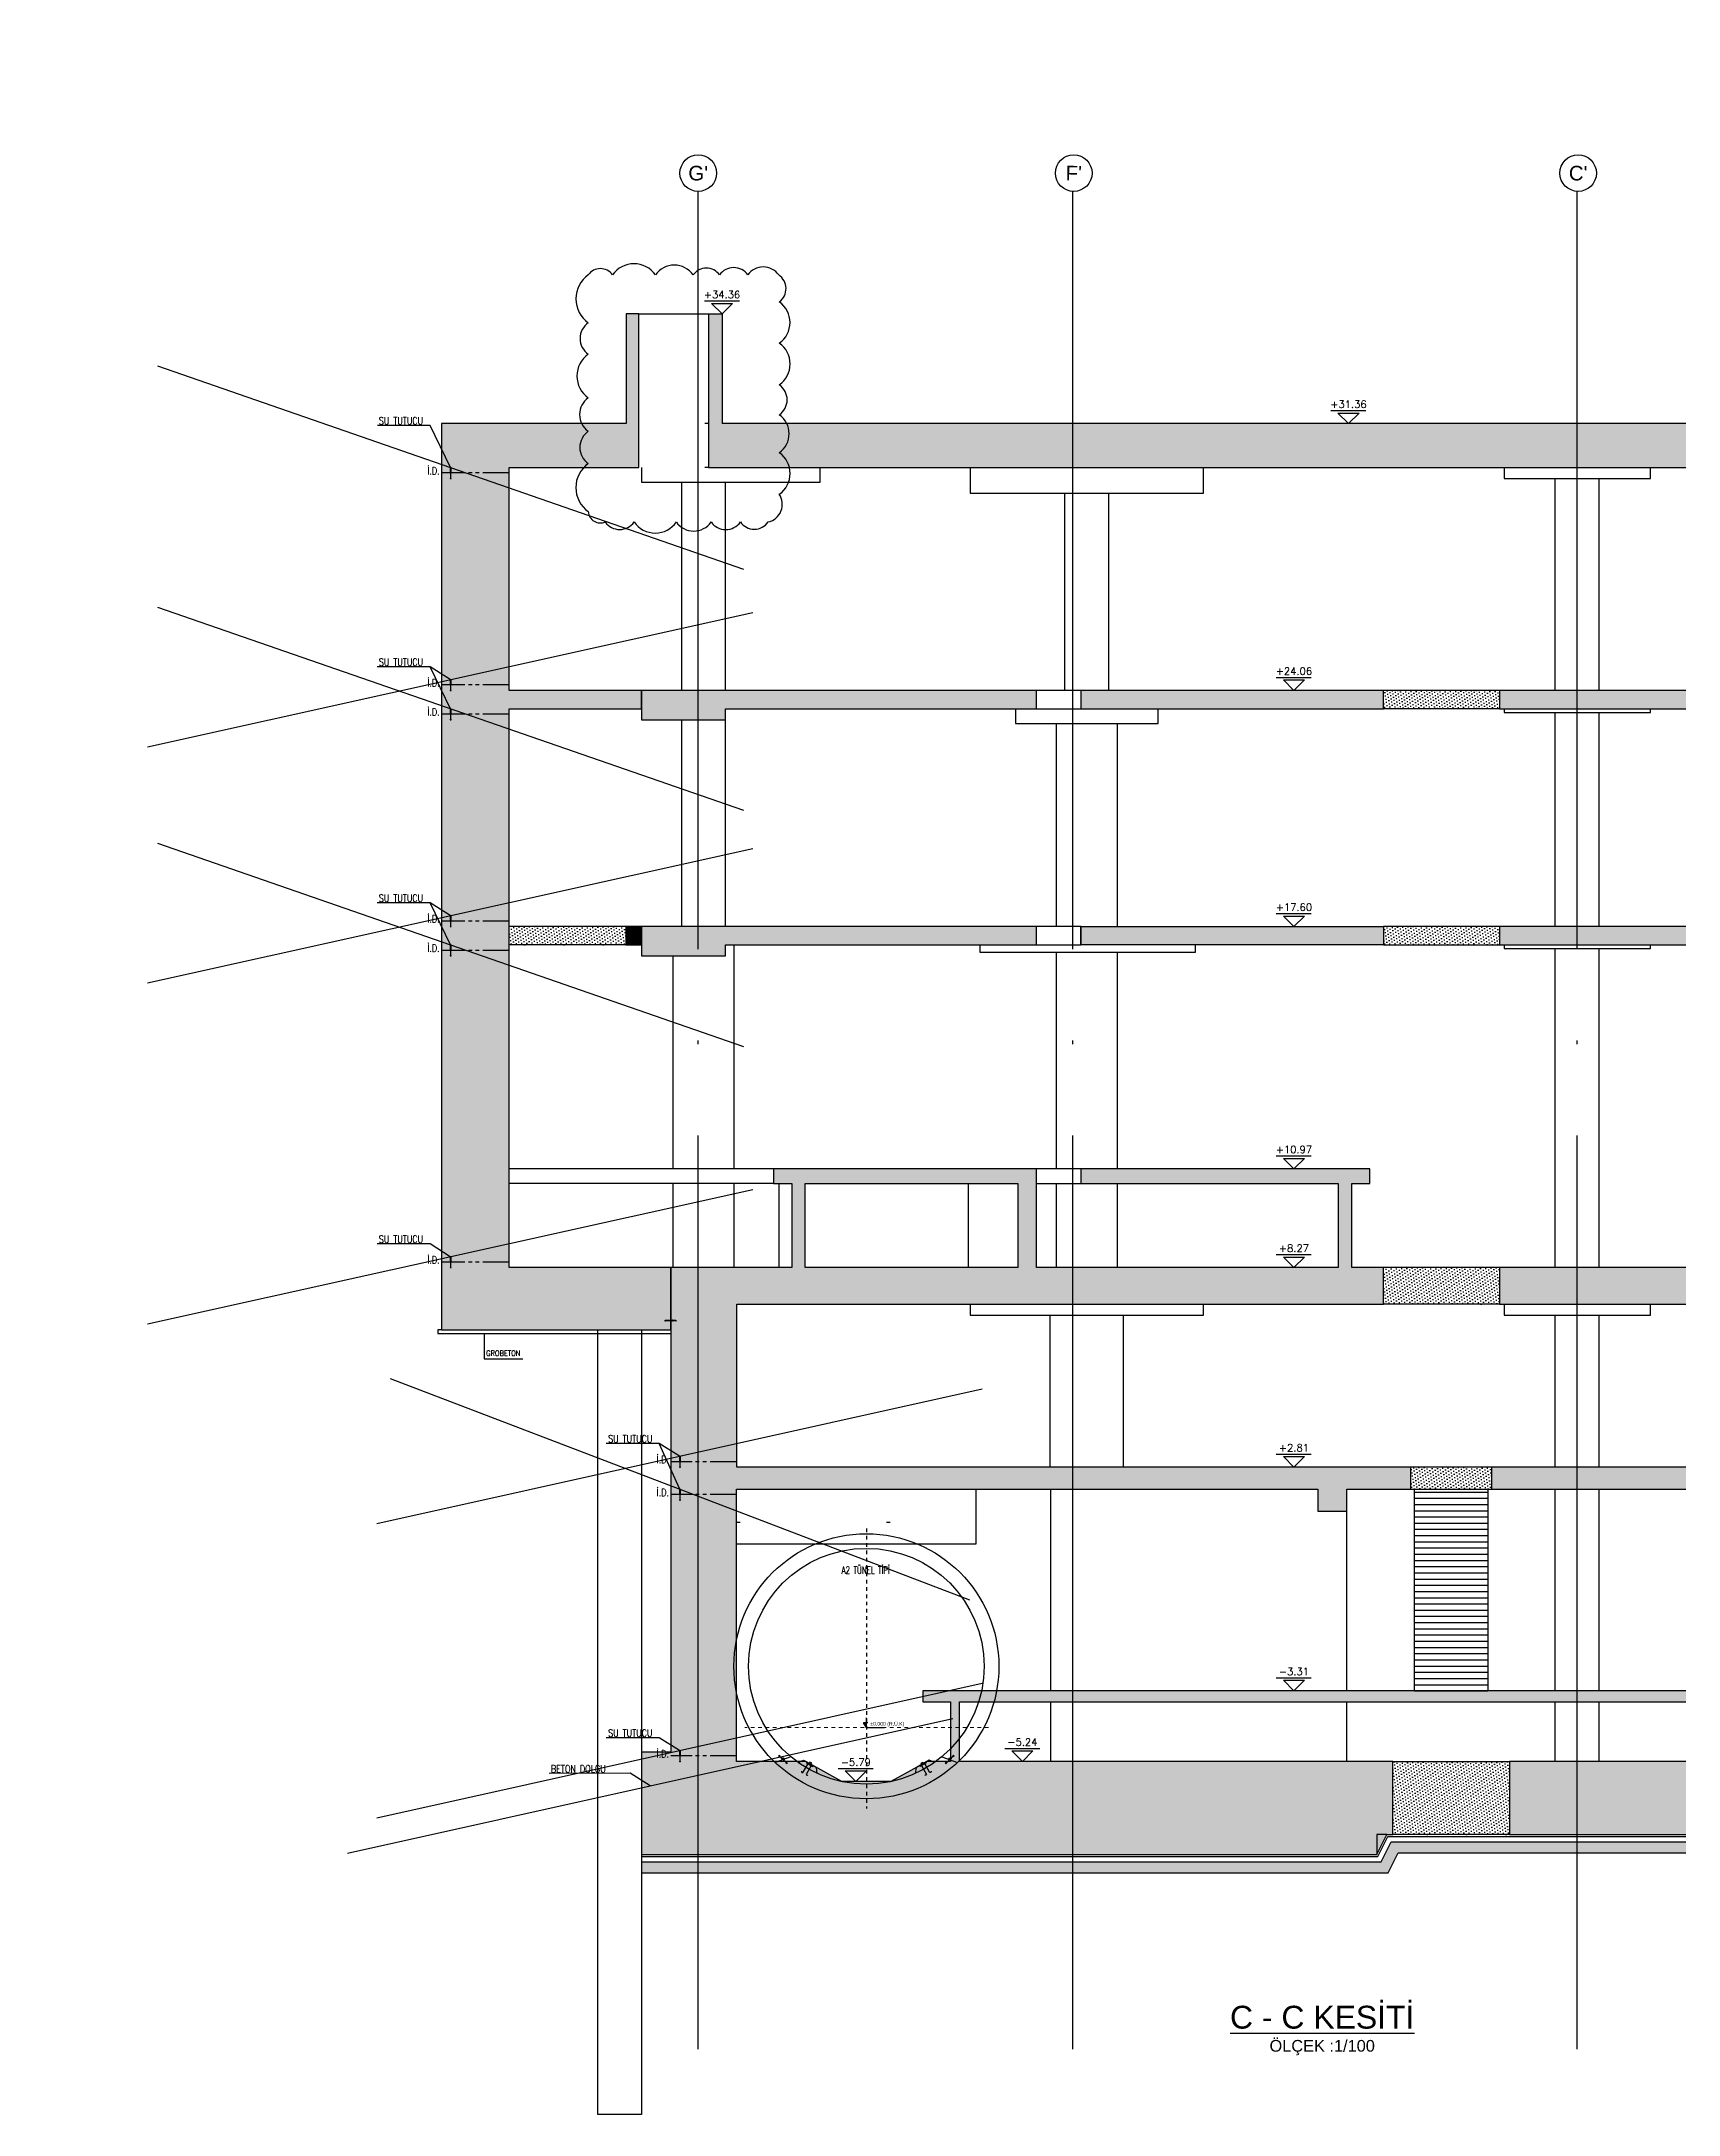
# Model space of a CAD drawing. Header units: millimetres. Extents: x 400392 to 401381, y 4543975 to 4544147.
# Drawn here: x 400981.8 to 401026.6, y 4544001.1 to 4544057.8 of the extents above; entities that cross this region are included whole.
import ezdxf
from ezdxf.enums import TextEntityAlignment as Align

# ---------------------------------------------------------------- set-up
doc = ezdxf.new("R2010")
doc.units = ezdxf.units.MM
for name, pattern in [('ACAD_ISO05W100', [33, 24, -3, 0, -3, 0, -3]), ('AKS', [3, 2.5, -0.25, 0, -0.25]), ('CIZGI', [0.4, 0.25, -0.15]), ('CONTINU', [0]), ('DASHDOT', [1, 0.5, -0.25, 0, -0.25]), ('DASHDOT2', [0.5, 0.25, -0.125, 0, -0.125]), ('Dot', [4, 0, -4])]:
    doc.linetypes.add(name, pattern=pattern)
for name, color, linetype in [('aks prota', 2, 'AKS'), ('AXIS', 8, 'DASHDOT2'), ('caks prota', 4, 'Continuous'), ('görünüş prota', 4, 'Continuous'), ('inşaat derzi prota', 11, 'Continuous'), ('KALIP', 1, 'Continuous'), ('kesik prota', 2, 'CIZGI'), ('kesit prota', 1, 'Continuous'), ('kesit tarama prota', 252, 'Continuous'), ('KOT', 7, 'Continuous'), ('kot prota', 4, 'Continuous'), ('LINE V2', 7, 'Continuous'), ('not prota', 2, 'Continuous'), ('not yazısı prota', 6, 'Continuous'), ('not çizgisi prota', 4, 'Continuous'), ('OLCU', 5, 'Continuous'), ('perde prota', 1, 'Continuous'), ('PRT-CST-rc_level', 6, 'Continuous'), ('PRT-CST-rc_levermark', 4, 'Continuous'), ('st_s_not yazısı', 6, 'Continuous'), ('st_s_not çizgisi', 4, 'CIZGI'), ('st_s_su tutucu', 2, 'Continuous'), ('st_s_ölçü', 4, 'Continuous'), ('t35 prota', 3, 'Continuous'), ('taks prota', 7, 'Continuous'), ('tplan prota', 7, 'Continuous'), ('WATER STOP_B', 5, 'Continuous')]:
    doc.layers.add(name, color=color, linetype=linetype)
doc.layers.add('PRT-Geo-Axis', color=12, linetype='DASHDOT', lineweight=18)
doc.layers.add('PRT-KD-kazik', color=172, linetype='Continuous', lineweight=25)
doc.styles.add('Arial', font='Arial.ttf')
doc.styles.add('NOT', font='romanstw.shx')
doc.styles.add('OLCU', font='romanstw.shx')
doc.styles.add('SIMPLXTW', font='simplxtw.shx', dxfattribs={"width": 0.6, "height": 125})
doc.styles.add('TAKS', font='Arial Unicode.ttf')
doc.styles.add('TEXT250', font='romanstw.shx', dxfattribs={"width": 0.8, "height": 25})
doc.styles.add('TSIMPLEX', font='romanstw.shx')
doc.styles.add('TUNNELCONSULT', font='Arial.ttf')
doc.dimstyles.new('1-50', dxfattribs={"dimtxt": 10, "dimasz": 4, "dimexe": 4, "dimexo": 8, "dimgap": 4, "dimtad": 1, "dimdec": 1, "dimrnd": 0.05, "dimzin": 9, "dimdsep": 46, "dimtxsty": 'OLCU', "dimblk1": 'OBLIQUE', "dimblk2": 'OBLIQUE', "dimsah": 1, "dimcen": 2, "dimdle": 4, "dimclrd": 4, "dimclre": 4, "dimclrt": 3, "dimadec": 1, "dimazin": 0, "dimtfac": 1, "dimtdec": 1, "dimtix": 1, "dimtmove": 2, "dimatfit": 3, "dimldrblk": 'OBLIQUE', "dimfxl": 1, "dimtvp": 1, "dimtolj": 1, "dimtzin": 1, "dimarcsym": 0})
pattern_1 = [(36, (401060.17728, 4543702.77292), (-0.014547592, 0.087543451), [0, -0.079375])]

# ---------------------------------------------------------------- blocks, each defined once
blk = doc.blocks.new('KOTK5')
at = {"layer": 'PRT-CST-rc_levermark'}
blk.add_line((217, 160), (-213, 160), dxfattribs=at)
blk.add_lwpolyline([(130, 130), (-130, 130), (0, 0)], close=True, dxfattribs=at)
at = {"layer": 'PRT-CST-rc_level', "style": 'OLCU'}
blk.add_attdef('000.00', text='', height=90, dxfattribs=at).set_placement((0, 193), align=Align.CENTER)
blk = doc.blocks.new('D')
at = {"layer": 'st_s_su tutucu', "linetype": 'CONTINU', "ltscale": 0.2}
for p, q in [((-39988, 52508), (-39993, 52508)), ((-39993, 52508), (-39993, 52507)), ((-39993, 52507), (-39991, 52506)), ((-39993, 52449), (-39991, 52450)), ((-39993, 52448), (-39993, 52449)), ((-39988, 52448), (-39993, 52448)), ((-39991, 52499), (-39992, 52499)), ((-39992, 52499), (-39992, 52498)), ((-39992, 52498), (-39991, 52498)), ((-39991, 52489), (-39992, 52489)), ((-39992, 52489), (-39992, 52488)), ((-39992, 52488), (-39991, 52488)), ((-39991, 52479), (-39992, 52479)), ((-39992, 52479), (-39992, 52478)), ((-39992, 52478), (-39991, 52478)), ((-39992, 52468), (-39992, 52469)), ((-39992, 52469), (-39991, 52469)), ((-39991, 52468), (-39992, 52468)), ((-39992, 52458), (-39992, 52459)), ((-39992, 52459), (-39991, 52459)), ((-39991, 52458), (-39992, 52458)), ((-39991, 52506), (-39991, 52499)), ((-39991, 52498), (-39991, 52489)), ((-39991, 52488), (-39991, 52479)), ((-39991, 52469), (-39991, 52478)), ((-39991, 52459), (-39991, 52468)), ((-39991, 52450), (-39991, 52458)), ((-39990, 52506), (-39988, 52507)), ((-39990, 52499), (-39990, 52506)), ((-39989, 52499), (-39990, 52499)), ((-39990, 52489), (-39990, 52498)), ((-39990, 52498), (-39989, 52498)), ((-39989, 52489), (-39990, 52489)), ((-39990, 52479), (-39990, 52488)), ((-39990, 52488), (-39989, 52488)), ((-39989, 52479), (-39990, 52479)), ((-39990, 52478), (-39989, 52478)), ((-39990, 52478), (-39990, 52469)), ((-39990, 52469), (-39989, 52469)), ((-39989, 52468), (-39990, 52468)), ((-39990, 52468), (-39990, 52459)), ((-39990, 52459), (-39989, 52459)), ((-39989, 52458), (-39990, 52458)), ((-39990, 52458), (-39990, 52450)), ((-39990, 52450), (-39988, 52449)), ((-39989, 52498), (-39989, 52499)), ((-39989, 52488), (-39989, 52489)), ((-39989, 52478), (-39989, 52479)), ((-39989, 52469), (-39989, 52468)), ((-39989, 52459), (-39989, 52458)), ((-39988, 52507), (-39988, 52508)), ((-39988, 52449), (-39988, 52448))]:
    blk.add_line(p, q, dxfattribs=at)
blk = doc.blocks.new('_Oblique')
at = {"layer": 'st_s_ölçü', "lineweight": -2}
blk.add_line((-0.5, -0.5), (0.5, 0.5), dxfattribs=at)
blk = doc.blocks.new('KESITKOT')
at = {"layer": 'KOT', "linetype": 'Continuous'}
h = blk.add_hatch(dxfattribs=at)
h.set_pattern_fill('ANSI31', color=5, scale=200, angle=45, style=0)
h.set_pattern_definition([(90, (63253.653, -35392.017), (25, 5e-15), [])])
h.paths.add_polyline_path([(-150, 260), (0, 260), (0, 0)])
at = {"layer": 'KOT', "color": 4, "linetype": 'Continuous'}
for p, q in [((75, 260), (-150, 260)), ((0, 0), (-150, 260)), ((0, 0), (0, 520)), ((0, 0), (1000, 0))]:
    blk.add_line(p, q, dxfattribs=at)
at = {"layer": 'KOT', "color": 7, "linetype": 'Continuous', "style": 'SIMPLXTW', "width": 0.7}
blk.add_attdef('%%P0.000', (216, 100), '', height=200, dxfattribs=at)
blk = doc.blocks.new('A$C05c5180b')
at = {"layer": 'AXIS', "color": 8, "linetype": 'DASHDOT', "ltscale": 3}
blk.add_line((909, 7722), (909, 60), dxfattribs=at)
at = {"layer": 'KALIP'}
for p, q in [((-1158, 1480), (-1585, 1325)), ((-955, 1324), (-806, 1383)), ((-806, 1383), (-459, 1183)), ((-435, 1024), (-459, 1183)), ((2254, 1024), (2278, 1183)), ((2624, 1383), (2278, 1183)), ((2774, 1324), (2624, 1383)), ((2977, 1480), (3404, 1325))]:
    blk.add_line(p, q, dxfattribs=at)
at = {"layer": 'KALIP', "elevation": 0}
for points in [[(-638, 1333), (-658, 1298), (-606, 1268), (-586, 1303)], [(2457, 1333), (2477, 1298), (2425, 1268), (2405, 1303)]]:
    blk.add_lwpolyline(points, close=True, dxfattribs=at)
at = {"layer": 'KALIP'}
for radius in [3625, 3225]:
    blk.add_circle((909, 3955), radius, dxfattribs=at)
at = {"layer": 'LINE V2', "color": 4, "elevation": 0}
for points in [[(-861, 1086, 1), (-818, 1061), (-696, 1274, -0.414214), (-668, 1281), (-616, 1251, -0.414214), (-609, 1224), (-731, 1011, 1), (-688, 986, -1)], [(2680, 1086, -1), (2637, 1061), (2514, 1274, 0.414214), (2487, 1281), (2435, 1251, 0.414214), (2428, 1224), (2550, 1011, -1), (2507, 986, 1)]]:
    blk.add_lwpolyline(points, format="xyb", dxfattribs=at)
for points in [[(-729, 1316), (-556, 1216), (-546, 1233), (-719, 1333)], [(2548, 1316), (2374, 1216), (2364, 1233), (2538, 1333)]]:
    blk.add_lwpolyline(points, close=True, dxfattribs=at)
at = {"layer": 'PRT-Geo-Axis', "linetype": 'DASHDOT', "ltscale": 3}
blk.add_line((4252, 2280), (-2415, 2280), dxfattribs=at)
at = {"layer": 'WATER STOP_B', "color": 3}
for points in [[(-1339, 1405, 0.57735), (-1339, 1408), (-1368, 1436, 0.57735), (-1371, 1435), (-1378, 1408, -0.57735), (-1381, 1407), (-1419, 1444), (-1424, 1439), (-1427, 1443), (-1422, 1447), (-1450, 1474), (-1454, 1469), (-1458, 1472), (-1453, 1477), (-1470, 1493), (-1488, 1490), (-1492, 1494), (-1467, 1520), (-1463, 1515), (-1466, 1498), (-1449, 1481), (-1444, 1486), (-1441, 1483), (-1445, 1478), (-1418, 1452), (-1414, 1457), (-1410, 1453), (-1415, 1448), (-1383, 1418, 0.57735), (-1380, 1419), (-1374, 1445, -0.57735), (-1370, 1446), (-1329, 1405, -0.57735), (-1330, 1402), (-1355, 1395, 0.57735), (-1356, 1392), (-1324, 1361), (-1320, 1366), (-1316, 1363), (-1321, 1358), (-1294, 1332), (-1289, 1337), (-1285, 1333), (-1290, 1328), (-1273, 1312), (-1255, 1316), (-1251, 1312), (-1276, 1286), (-1280, 1290), (-1277, 1308), (-1294, 1324), (-1299, 1319), (-1302, 1323), (-1298, 1327), (-1325, 1354), (-1330, 1349), (-1333, 1352), (-1328, 1357), (-1366, 1394, -0.57735), (-1366, 1397)], [(3158, 1405, -0.57735), (3157, 1408), (3186, 1436, -0.57735), (3190, 1435), (3196, 1408, 0.57735), (3200, 1407), (3238, 1444), (3242, 1439), (3246, 1443), (3241, 1447), (3268, 1474), (3273, 1469), (3277, 1472), (3272, 1477), (3289, 1493), (3307, 1490), (3311, 1494), (3286, 1520), (3282, 1515), (3285, 1498), (3268, 1481), (3263, 1486), (3260, 1483), (3264, 1478), (3237, 1452), (3232, 1457), (3229, 1453), (3234, 1448), (3202, 1418, -0.57735), (3199, 1419), (3193, 1445, 0.57735), (3189, 1446), (3148, 1405, 0.57735), (3148, 1402), (3174, 1395, -0.57735), (3174, 1392), (3143, 1361), (3138, 1366), (3135, 1363), (3140, 1358), (3112, 1332), (3108, 1337), (3104, 1333), (3109, 1328), (3092, 1312), (3074, 1316), (3070, 1312), (3095, 1286), (3099, 1290), (3096, 1308), (3113, 1324), (3118, 1319), (3121, 1323), (3117, 1327), (3144, 1354), (3148, 1349), (3152, 1352), (3147, 1357), (3185, 1394, 0.57735), (3184, 1397)]]:
    blk.add_lwpolyline(points, format="xyb", close=True, dxfattribs=at)
at = {"layer": 'OLCU'}
ref = blk.add_blockref('KESITKOT', (909, 2280), dxfattribs=dict(at, xscale=0.4999999999987873, yscale=0.4999999999987873, zscale=0.4999999999987873))
ref.add_attrib('%%P0.000', '%%P0.000 (R.Ü.K)', (1017, 2330), dxfattribs={"layer": 'KOT', "color": 1, "linetype": 'Continuous', "height": 100, "style": 'TUNNELCONSULT'})
at = {"layer": 'not prota', "style": 'TEXT250', "width": 0.7}
blk.add_text('A2 TÜNEL TİPİ', height=200, dxfattribs=at).set_placement((891, 6585), align=Align.MIDDLE_CENTER)

msp = doc.modelspace()

# ---------------------------------------------------------------- hatches: boundary and pattern name
at = {"layer": 'kesit tarama prota'}
h = msp.add_hatch(color=256, dxfattribs=at)
h.dxf.hatch_style = 1
h.paths.add_polyline_path([(400994.585, 4544046.113), (400998.128, 4544046.113), (400998.129, 4544050.313), (400997.78, 4544050.313), (400997.78, 4544047.313), (400992.731, 4544047.313), (400992.731, 4544022.523), (400999.004, 4544022.523), (400999.004, 4544024.223), (400994.585, 4544024.223), (400994.585, 4544039.513), (400998.206, 4544039.513), (400998.206, 4544040.013), (400994.585, 4544040.013)])
h = msp.add_hatch(color=256, dxfattribs=at)
h.dxf.hatch_style = 1
h.paths.add_polyline_path([(401041.704, 4544047.313), (401000.406, 4544047.313), (401000.406, 4544050.313), (401000.035, 4544050.313), (401000.035, 4544046.113), (401028.704, 4544046.113), (401032.704, 4544046.113), (401040.204, 4544046.113), (401040.204, 4544040.013), (401021.681, 4544040.013), (401021.681, 4544039.513), (401040.204, 4544039.513), (401040.204, 4544032.053), (401034.304, 4544032.053), (401034.304, 4544033.553), (401021.681, 4544033.553), (401021.681, 4544033.053), (401030.704, 4544033.053), (401030.704, 4544032.353), (401031.304, 4544032.353), (401031.304, 4544033.053), (401033.804, 4544033.053), (401033.804, 4544031.553), (401040.204, 4544031.553), (401040.204, 4544024.223), (401021.681, 4544024.223), (401021.681, 4544023.223), (401031.304, 4544023.223), (401031.304, 4544023.623), (401039.904, 4544023.623), (401039.904, 4544018.763), (401021.454, 4544018.763), (401021.454, 4544018.163), (401039.904, 4544018.163), (401039.904, 4544010.713), (401038.014, 4544010.713), (401037.025, 4544010.163), (401035.684, 4544010.163), (401034.695, 4544010.713), (401034.054, 4544010.713), (401034.054, 4544012.343), (401034.804, 4544012.343), (401034.804, 4544012.643), (401005.904, 4544012.643), (401005.904, 4544012.343), (401006.654, 4544012.343), (401006.654, 4544010.713), (401006.014, 4544010.713), (401005.025, 4544010.163), (401003.684, 4544010.163), (401002.695, 4544010.713), (401000.804, 4544010.713), (401000.804, 4544018.163), (401016.704, 4544018.163), (401016.704, 4544017.563), (401017.504, 4544017.563), (401017.504, 4544018.163), (401019.254, 4544018.163), (401019.254, 4544018.763), (401000.806, 4544018.763), (401000.806, 4544023.223), (401018.506, 4544023.223), (401018.506, 4544024.223), (401017.638, 4544024.223), (401017.638, 4544026.523), (401018.132, 4544026.523), (401018.132, 4544026.923), (401010.221, 4544026.923), (401010.221, 4544026.523), (401017.267, 4544026.523), (401017.267, 4544024.223), (401009.01, 4544024.223), (401009.01, 4544026.923), (401001.816, 4544026.923), (401001.816, 4544026.523), (401002.311, 4544026.523), (401002.311, 4544024.223), (400999.004, 4544024.223), (400999.004, 4544010.965), (400998.204, 4544010.965), (400998.204, 4544008.163), (401018.318, 4544008.163), (401018.593, 4544008.713), (401018.754, 4544008.713), (401018.754, 4544010.713), (401006.904, 4544010.713), (401006.904, 4544012.343), (401033.804, 4544012.343), (401033.804, 4544010.713), (401021.954, 4544010.713), (401021.954, 4544008.713), (401034.177, 4544008.713), (401035.166, 4544008.163), (401037.543, 4544008.163), (401038.532, 4544008.163), (401042.504, 4544008.163), (401042.504, 4544010.713), (401041.704, 4544010.713)])
h.paths.add_polyline_path([(401008.5, 4544026.523), (401008.5, 4544024.223), (401002.681, 4544024.223), (401002.681, 4544026.523)], flags=16)
h = msp.add_hatch(color=256, dxfattribs=at)
h.dxf.hatch_style = 1
h.paths.add_polyline_path([(401000.505, 4544039.513), (401009.01, 4544039.513), (401009.01, 4544040.013), (400998.206, 4544040.013), (400998.206, 4544039.213), (401000.505, 4544039.213)])
h = msp.add_hatch(color=256, dxfattribs=at)
h.dxf.hatch_style = 1
h.paths.add_polyline_path([(401018.506, 4544040.013), (401010.221, 4544040.013), (401010.221, 4544039.513), (401018.506, 4544039.513)])
h = msp.add_hatch(dxfattribs=at)
h.set_pattern_fill('DOTS', color=2, scale=0.05, angle=36)
h.set_pattern_definition(pattern_1)
h.paths.add_polyline_path([(401021.681, 4544040.013), (401018.506, 4544040.013), (401018.506, 4544039.513), (401021.681, 4544039.513)])
h = msp.add_hatch(dxfattribs=at)
h.set_pattern_fill('DOTS', color=2, scale=0.05, angle=36)
h.set_pattern_definition(pattern_1)
h.paths.add_polyline_path([(400997.777, 4544033.053), (400997.777, 4544033.553), (400994.585, 4544033.553), (400994.585, 4544033.053)])
h = msp.add_hatch(color=256, dxfattribs=at)
h.dxf.hatch_style = 1
h.paths.add_polyline_path([(400997.777, 4544033.053), (400998.206, 4544033.053), (400998.206, 4544033.553), (400997.777, 4544033.553)])
h = msp.add_hatch(color=256, dxfattribs=at)
h.dxf.hatch_style = 1
h.paths.add_polyline_path([(401000.505, 4544033.053), (401009.01, 4544033.053), (401009.01, 4544033.553), (400998.206, 4544033.553), (400998.206, 4544032.753), (401000.505, 4544032.753)])
h = msp.add_hatch(color=256, dxfattribs=at)
h.dxf.hatch_style = 1
h.paths.add_polyline_path([(401018.506, 4544033.553), (401010.221, 4544033.553), (401010.221, 4544033.053), (401018.506, 4544033.053)])
h = msp.add_hatch(dxfattribs=at)
h.set_pattern_fill('DOTS', color=2, scale=0.05, angle=36)
h.set_pattern_definition(pattern_1)
h.paths.add_polyline_path([(401021.681, 4544033.553), (401018.506, 4544033.553), (401018.506, 4544033.053), (401021.681, 4544033.053)])
h = msp.add_hatch(dxfattribs=at)
h.set_pattern_fill('DOTS', color=2, scale=0.05, angle=36)
h.set_pattern_definition(pattern_1)
h.paths.add_polyline_path([(401021.681, 4544024.223), (401018.506, 4544024.223), (401018.506, 4544023.223), (401021.681, 4544023.223)])
h = msp.add_hatch(dxfattribs=at)
h.set_pattern_fill('DOTS', color=2, scale=0.05, angle=36)
h.set_pattern_definition(pattern_1)
h.paths.add_polyline_path([(401021.454, 4544018.763), (401019.254, 4544018.763), (401019.254, 4544018.163), (401021.454, 4544018.163)])
h = msp.add_hatch(dxfattribs=at)
h.set_pattern_fill('DOTS', color=2, scale=0.05, angle=36)
h.set_pattern_definition(pattern_1)
h.paths.add_polyline_path([(401021.954, 4544010.713), (401018.754, 4544010.713), (401018.754, 4544008.713), (401021.954, 4544008.713)])
h = msp.add_hatch(dxfattribs=at)
h.set_pattern_fill('AR-CONC', color=253, scale=0.001)
h.set_pattern_definition([(50, (401219.39498, 4543702.77292), (0.18218467, -0.015939086), [0.01905, -0.20955]), (355, (401219.39498, 4543702.77292), (-0.03524342, 0.191056845), [0.01524, -0.16764058]), (100.451445, (401219.41016, 4543702.77159), (0.14694125, 0.17511775), [0.01619001, -0.178090245]), (46.1842, (401219.39498, 4543702.82372), (0.27107904, -0.04204233), [0.028575, -0.314325]), (96.63556, (401219.41757, 4543702.82021), (0.23740413, 0.24742612), [0.02428502, -0.2671356]), (351.18415, (401219.39498, 4543702.82372), (0.23740413, 0.24742612), [0.02285997, -0.25145973]), (21, (401219.42038, 4543702.81102), (0.15161439, -0.1022652), [0.01905, -0.20955]), (326, (401219.42038, 4543702.81102), (0.06180203, 0.18418797), [0.01524, -0.16764]), (71.451445, (401219.43301, 4543702.8025), (0.21341642, 0.08192277), [0.01619001, -0.17808994]), (37.5, (401219.39498, 4543702.77292), (0.003088603, 0.084555039), [0, -0.165608, 0, -0.17018, 0, -0.168275]), (7.5, (401219.39498, 4543702.77292), (0.066819663, 0.100180575), [0, -0.097028, 0, -0.161798, 0, -0.064135]), (327.5, (401219.33834, 4543702.77292), (0.135590595, -0.005728744), [0, -0.0635, 0, -0.19812, 0, -0.26289]), (317.5, (401219.31294, 4543702.77292), (0.14812918, 0.02542649), [0, -0.08255, 0, -0.131572, 0, -0.18669])])
h.paths.add_polyline_path([(401003.114, 4544007.963), (401001.671, 4544007.965), (400998.204, 4544007.965), (400998.204, 4544007.665), (401001.594, 4544007.665), (401003.036, 4544007.663), (401018.627, 4544007.663), (401018.902, 4544008.213), (401034.047, 4544008.213), (401035.036, 4544007.663), (401037.673, 4544007.663), (401038.662, 4544007.663), (401042.504, 4544007.663), (401042.504, 4544007.963), (401038.584, 4544007.963), (401037.595, 4544007.963), (401035.114, 4544007.963), (401034.125, 4544008.513), (401018.716, 4544008.513), (401018.441, 4544007.963)])

# ---------------------------------------------------------------- linework, layer by layer
at = {"layer": 'aks prota', "ltscale": 10}
for p, q in [((400999.754, 4544002.838), (400999.754, 4544053.666)), ((401010.004, 4544002.838), (401010.004, 4544053.666)), ((401023.804, 4544002.838), (401023.804, 4544053.666))]:
    msp.add_line(p, q, dxfattribs=at)
at = {"layer": 'caks prota', "ltscale": 0.05}
for centre in [(400999.754, 4544054.166), (401010.029, 4544054.166), (401023.829, 4544054.166)]:
    msp.add_circle(centre, 0.5, dxfattribs=at)
at = {"layer": 'görünüş prota'}
for p, q in [((400999.303, 4544040.013), (400999.303, 4544045.713)), ((401000.503, 4544040.013), (401000.503, 4544045.713)), ((401009.787, 4544040.013), (401009.787, 4544045.413)), ((401010.987, 4544040.013), (401010.987, 4544045.413)), ((401023.204, 4544040.013), (401023.204, 4544045.813)), ((401024.404, 4544040.013), (401024.404, 4544045.813)), ((401010.221, 4544040.013), (401010.221, 4544039.513)), ((400999.304, 4544033.553), (400999.304, 4544039.213)), ((401000.503, 4544033.553), (401000.505, 4544039.213)), ((401009.557, 4544033.553), (401009.557, 4544039.113)), ((401011.222, 4544033.553), (401011.222, 4544039.113)), ((401023.204, 4544033.553), (401023.204, 4544039.413)), ((401024.404, 4544033.553), (401024.404, 4544039.413)), ((401010.221, 4544033.553), (401010.221, 4544033.053)), ((401000.736, 4544026.923), (401000.736, 4544033.053)), ((401009.554, 4544026.923), (401009.554, 4544032.853)), ((401011.222, 4544026.923), (401011.222, 4544032.853)), ((401023.204, 4544024.223), (401023.204, 4544032.953)), ((401024.404, 4544024.223), (401024.404, 4544032.953)), ((400999.069, 4544026.923), (400999.069, 4544032.753)), ((401001.816, 4544026.923), (400994.585, 4544026.923)), ((401001.816, 4544026.523), (400994.585, 4544026.523)), ((400999.069, 4544024.223), (400999.069, 4544026.523)), ((401000.736, 4544024.223), (401000.736, 4544026.523)), ((401001.971, 4544024.223), (401001.971, 4544026.523)), ((401007.149, 4544024.223), (401007.149, 4544026.523)), ((401009.554, 4544024.223), (401009.554, 4544026.523)), ((401011.222, 4544024.223), (401011.222, 4544026.523)), ((401009.387, 4544018.763), (401009.387, 4544022.923)), ((401011.387, 4544018.763), (401011.387, 4544022.923)), ((401023.204, 4544018.763), (401023.204, 4544022.923)), ((401024.404, 4544018.763), (401024.404, 4544022.923)), ((401007.355, 4544016.663), (401007.355, 4544018.163)), ((401009.404, 4544012.643), (401009.404, 4544018.163)), ((401017.504, 4544012.643), (401017.504, 4544018.163)), ((401023.204, 4544012.643), (401023.204, 4544018.163)), ((401024.404, 4544012.643), (401024.404, 4544018.163)), ((401009.404, 4544010.713), (401009.404, 4544012.343)), ((401017.504, 4544010.713), (401017.504, 4544012.343)), ((401023.204, 4544010.713), (401023.204, 4544012.343)), ((401024.404, 4544010.713), (401024.404, 4544012.343)), ((401018.349, 4544008.113), (401018.624, 4544008.663)), ((401018.624, 4544008.663), (401034.164, 4544008.663)), ((400998.204, 4544008.113), (401018.349, 4544008.113))]:
    msp.add_line(p, q, dxfattribs=at)
for points in [[(400998.129, 4544050.313), (401000.035, 4544050.313)], [(400998.205, 4544046.113), (400998.205, 4544045.713), (401003.094, 4544045.713), (401003.094, 4544046.113)], [(401007.196, 4544046.113), (401007.196, 4544045.413), (401013.577, 4544045.413), (401013.577, 4544046.113)], [(401021.804, 4544046.113), (401021.804, 4544045.813), (401025.804, 4544045.813), (401025.804, 4544046.113)], [(401010.221, 4544040.013), (401009.01, 4544040.013)], [(401021.681, 4544040.013), (401018.506, 4544040.013)], [(401008.431, 4544039.513), (401008.431, 4544039.113), (401012.342, 4544039.113), (401012.342, 4544039.513)], [(401009.01, 4544039.513), (401010.221, 4544039.513)], [(401021.681, 4544039.513), (401018.506, 4544039.513)], [(401021.804, 4544039.513), (401021.804, 4544039.413), (401025.804, 4544039.413), (401025.804, 4544039.513)], [(400997.777, 4544033.553), (400994.585, 4544033.553)], [(401010.221, 4544033.553), (401009.01, 4544033.553)], [(401021.681, 4544033.553), (401018.506, 4544033.553)], [(400997.777, 4544033.053), (400994.585, 4544033.053)], [(401007.461, 4544033.053), (401007.461, 4544032.853), (401013.356, 4544032.853), (401013.356, 4544033.053)], [(401009.01, 4544033.053), (401010.221, 4544033.053)], [(401018.506, 4544033.053), (401021.681, 4544033.053)], [(401021.804, 4544033.053), (401021.804, 4544032.953), (401025.804, 4544032.953), (401025.804, 4544033.053)], [(401010.221, 4544026.923), (401009.01, 4544026.923)], [(401009.01, 4544026.523), (401010.221, 4544026.523)], [(401021.681, 4544024.223), (401018.506, 4544024.223)], [(401007.196, 4544023.223), (401007.196, 4544022.923), (401013.577, 4544022.923), (401013.577, 4544023.223)], [(401021.681, 4544023.223), (401018.506, 4544023.223)], [(401021.804, 4544023.223), (401021.804, 4544022.923), (401025.804, 4544022.923), (401025.804, 4544023.223)], [(400992.731, 4544022.523), (400992.631, 4544022.523), (400992.631, 4544022.423)], [(400992.631, 4544022.423), (400999.004, 4544022.423)], [(401021.454, 4544018.763), (401019.254, 4544018.763)], [(401019.254, 4544018.163), (401021.454, 4544018.163)], [(401019.355, 4544012.643), (401019.355, 4544018.163)], [(401019.355, 4544018.083), (401021.354, 4544018.083)], [(401021.354, 4544018.163), (401021.354, 4544012.643)], [(401019.355, 4544017.913), (401021.354, 4544017.913)], [(401019.355, 4544017.743), (401021.354, 4544017.743)], [(401019.355, 4544017.573), (401021.354, 4544017.573)], [(401019.355, 4544017.403), (401021.354, 4544017.403)], [(401019.355, 4544017.233), (401021.354, 4544017.233)], [(401019.355, 4544017.063), (401021.354, 4544017.063)], [(401019.355, 4544016.893), (401021.354, 4544016.893)], [(401000.804, 4544016.663), (401007.355, 4544016.663)], [(401019.355, 4544016.723), (401021.354, 4544016.723)], [(401019.355, 4544016.553), (401021.354, 4544016.553)], [(401019.355, 4544016.383), (401021.354, 4544016.383)], [(401019.355, 4544016.213), (401021.354, 4544016.213)], [(401019.355, 4544016.043), (401021.354, 4544016.043)], [(401019.355, 4544015.873), (401021.354, 4544015.873)], [(401019.355, 4544015.703), (401021.354, 4544015.703)], [(401019.355, 4544015.533), (401021.354, 4544015.533)], [(401019.355, 4544015.363), (401021.354, 4544015.363)], [(401019.355, 4544015.193), (401021.354, 4544015.193)], [(401019.355, 4544015.023), (401021.354, 4544015.023)], [(401019.355, 4544014.853), (401021.354, 4544014.853)], [(401019.355, 4544014.683), (401021.354, 4544014.683)], [(401019.355, 4544014.513), (401021.354, 4544014.513)], [(401019.355, 4544014.343), (401021.354, 4544014.343)], [(401019.355, 4544014.173), (401021.354, 4544014.173)], [(401019.355, 4544014.003), (401021.354, 4544014.003)], [(401019.355, 4544013.833), (401021.354, 4544013.833)], [(401019.355, 4544013.663), (401021.354, 4544013.663)], [(401019.355, 4544013.493), (401021.354, 4544013.493)], [(401019.355, 4544013.323), (401021.354, 4544013.323)], [(401019.355, 4544013.153), (401021.354, 4544013.153)], [(401019.355, 4544012.983), (401021.354, 4544012.983)], [(401019.355, 4544012.813), (401021.354, 4544012.813)], [(401019.355, 4544012.643), (401021.354, 4544012.643)], [(401018.754, 4544010.713), (401021.954, 4544010.713)], [(400998.204, 4544008.965), (400998.204, 4544008.965), (400998.204, 4544008.465)], [(400998.204, 4544007.665), (401001.594, 4544007.665), (401003.036, 4544007.663), (401018.627, 4544007.663), (401018.902, 4544008.213), (401034.047, 4544008.213), (401035.036, 4544007.663), (401037.673, 4544007.663), (401038.662, 4544007.663), (401042.504, 4544007.663), (401042.504, 4544008.713), (401042.504, 4544008.713)], [(400998.204, 4544007.965), (401001.671, 4544007.965), (401003.114, 4544007.963), (401018.441, 4544007.963), (401018.716, 4544008.513), (401034.125, 4544008.513), (401035.114, 4544007.963), (401037.595, 4544007.963), (401038.584, 4544007.963), (401042.504, 4544007.963)], [(401021.954, 4544008.713), (401018.754, 4544008.713)]]:
    msp.add_lwpolyline(points, dxfattribs=at)
at = {"layer": 'görünüş prota', "color": 4, "linetype": 'Dot'}
for points in [[(401000.035, 4544047.313), (400998.128, 4544047.313)], [(401000.035, 4544046.113), (400998.128, 4544046.113)], [(401000.804, 4544017.263), (401007.355, 4544017.263)]]:
    msp.add_lwpolyline(points, dxfattribs=at)
at = {"layer": 'inşaat derzi prota', "linetype": 'ACAD_ISO05W100', "ltscale": 0.03}
for points in [[(400994.585, 4544045.963), (400992.731, 4544045.963)], [(400994.585, 4544040.163), (400992.731, 4544040.163)], [(400994.585, 4544039.363), (400992.731, 4544039.363)], [(400994.585, 4544033.703), (400992.731, 4544033.703)], [(400994.585, 4544032.903), (400992.731, 4544032.903)], [(400994.585, 4544024.373), (400992.731, 4544024.373)], [(401000.804, 4544018.913), (400999.004, 4544018.913)], [(401000.804, 4544018.013), (400999.004, 4544018.013)], [(401000.804, 4544010.863), (400999.004, 4544010.863)]]:
    msp.add_lwpolyline(points, dxfattribs=at)
at = {"layer": 'kesik prota', "ltscale": 10}
msp.add_lwpolyline([(401018.593, 4544008.713), (401018.318, 4544008.713), (401018.318, 4544008.163)], dxfattribs=at)
at = {"layer": 'kesit prota'}
for p, q in [((400997.78, 4544050.313), (400997.78, 4544047.313)), ((401000.406, 4544050.313), (401000.406, 4544047.313))]:
    msp.add_line(p, q, dxfattribs=at)
for points in [[(400997.78, 4544047.313), (400992.731, 4544047.313), (400992.731, 4544022.523), (400999.004, 4544022.523), (400999.004, 4544024.223), (400994.585, 4544024.223), (400994.585, 4544039.513), (400998.206, 4544039.513), (400998.206, 4544040.013), (400994.585, 4544040.013), (400994.585, 4544046.113), (400998.128, 4544046.113), (400998.129, 4544050.313), (400997.78, 4544050.313)], [(401000.035, 4544050.313), (401000.035, 4544046.113), (401028.704, 4544046.113), (401028.704, 4544046.113), (401032.704, 4544046.113), (401032.704, 4544046.113)], [(401000.035, 4544050.313), (401000.406, 4544050.313)], [(401041.704, 4544047.313), (401000.406, 4544047.313)], [(401009.01, 4544040.013), (400998.206, 4544040.013), (400998.206, 4544039.213), (401000.505, 4544039.213), (401000.505, 4544039.513)], [(401000.505, 4544039.513), (401009.01, 4544039.513), (401009.01, 4544040.013)], [(401040.204, 4544040.013), (401021.681, 4544040.013), (401021.681, 4544039.513), (401040.204, 4544039.513)], [(400997.777, 4544033.053), (400998.206, 4544033.053), (400998.206, 4544033.553), (400997.777, 4544033.553), (400997.777, 4544033.053)], [(401000.505, 4544033.053), (401009.01, 4544033.053), (401009.01, 4544033.553), (400998.206, 4544033.553), (400998.206, 4544032.753), (401000.505, 4544032.753), (401000.505, 4544033.053)], [(401034.304, 4544033.553), (401021.681, 4544033.553), (401021.681, 4544033.053), (401030.704, 4544033.053)], [(401034.804, 4544012.643), (401005.904, 4544012.643), (401005.904, 4544012.343), (401006.654, 4544012.343), (401006.654, 4544010.713), (401006.014, 4544010.713), (401005.025, 4544010.163), (401003.684, 4544010.163), (401002.695, 4544010.713), (401000.804, 4544010.713), (401000.804, 4544018.163), (401016.704, 4544018.163), (401016.704, 4544017.563), (401017.504, 4544017.563), (401017.504, 4544018.163), (401019.254, 4544018.163), (401019.254, 4544018.763), (401000.806, 4544018.763), (401000.806, 4544023.223), (401018.506, 4544023.223), (401018.506, 4544024.223), (401017.638, 4544024.223), (401017.638, 4544026.523), (401018.132, 4544026.523), (401018.132, 4544026.923), (401010.221, 4544026.923), (401010.221, 4544026.523), (401017.267, 4544026.523), (401017.267, 4544024.223), (401009.01, 4544024.223), (401009.01, 4544026.923), (401001.816, 4544026.923), (401001.816, 4544026.523), (401002.311, 4544026.523), (401002.311, 4544024.223), (400999.004, 4544024.223), (400999.004, 4544010.965), (400998.204, 4544010.965), (400998.204, 4544008.163), (401018.318, 4544008.163), (401018.593, 4544008.713), (401018.754, 4544008.713), (401018.754, 4544010.713), (401006.904, 4544010.713), (401006.904, 4544012.343), (401033.804, 4544012.343)], [(401008.5, 4544024.223), (401002.681, 4544024.223), (401002.681, 4544026.523), (401008.5, 4544026.523), (401008.5, 4544024.223)], [(401040.204, 4544024.223), (401021.681, 4544024.223), (401021.681, 4544023.223), (401031.304, 4544023.223)], [(400992.731, 4544022.523), (400999.004, 4544022.523)], [(401039.904, 4544018.763), (401021.454, 4544018.763), (401021.454, 4544018.163), (401039.904, 4544018.163)], [(401033.804, 4544010.713), (401021.954, 4544010.713), (401021.954, 4544008.713), (401034.177, 4544008.713)]]:
    msp.add_lwpolyline(points, dxfattribs=at)
for points in [[(401010.221, 4544040.013), (401010.221, 4544039.513), (401018.506, 4544039.513), (401018.506, 4544040.013)], [(401018.506, 4544033.053), (401010.221, 4544033.053), (401010.221, 4544033.553), (401018.506, 4544033.553)]]:
    msp.add_lwpolyline(points, close=True, dxfattribs=at)
at = {"layer": 'perde prota'}
msp.add_lwpolyline([(400996.746, 4544051.381, 0.520567), (400996.746, 4544050.072, 0.520567), (400996.746, 4544049.212, 0.520567), (400996.746, 4544048.02, 0.520567), (400996.746, 4544047.104, 0.520567), (400996.746, 4544046.218, 0.520567), (400996.746, 4544044.907, 0.520567), (400997.211, 4544044.622, 0.520567), (400997.999, 4544044.622, 0.520567), (400999.156, 4544044.622, 0.520567), (401000.107, 4544044.622, 0.520567), (401000.907, 4544044.622, 0.520567), (401001.669, 4544044.622, 0.520567), (401001.973, 4544045.38, 0.520567), (401001.973, 4544046.518, 0.520567), (401001.973, 4544047.553, 0.520567), (401001.973, 4544048.375, 0.520567), (401001.973, 4544049.515, 0.520567), (401001.973, 4544050.642, 0.520567), (401001.956, 4544051.381, 0.520567), (401001.112, 4544051.381, 0.520567), (401000.338, 4544051.381, 0.520567), (400999.616, 4544051.381, 0.520567), (400998.583, 4544051.381, 0.520567), (400997.408, 4544051.381, 0.520567)], format="xyb", close=True, dxfattribs=at)
at = {"layer": 'PRT-KD-kazik', "color": 3}
msp.add_lwpolyline([(400998.204, 4544022.523), (400998.204, 4544001.053), (400997.004, 4544001.053), (400997.004, 4544022.523)], dxfattribs=at)
at = {"layer": 'st_s_not çizgisi', "linetype": 'CONTINU'}
msp.add_lwpolyline([(400993.894, 4544022.423), (400993.894, 4544021.728), (400994.951, 4544021.728)], dxfattribs=at)

# ---------------------------------------------------------------- block references
at = {"layer": 'kesit prota', "xscale": 0.001, "yscale": 0.001, "zscale": 0.001}
msp.add_blockref('A$C05c5180b', (401003.445, 4544009.362), dxfattribs=at)
at = {"layer": 'kot prota', "linetype": 'CONTINU', "ltscale": 0.1}
ref = msp.add_blockref('KOTK5', (401000.406, 4544050.313), dxfattribs=dict(at, xscale=-0.002222222222222222, yscale=0.002222222222222221, zscale=0.002222222222222222, rotation=359.9999999999409))
ref.add_attrib('000.00', '+34.36', dxfattribs={"layer": 'PRT-CST-rc_level', "height": 0.2, "style": 'OLCU'}).set_placement((401000.406, 4544050.742), align=Align.CENTER)
ref = msp.add_blockref('KOTK5', (401017.544, 4544047.313), dxfattribs=dict(at, xscale=-0.002222222222222222, yscale=0.002222222222222221, zscale=0.002222222222222222, rotation=359.9999999999409))
ref.add_attrib('000.00', '+31.36', dxfattribs={"layer": 'PRT-CST-rc_level', "height": 0.2, "style": 'OLCU'}).set_placement((401017.544, 4544047.742), align=Align.CENTER)
ref = msp.add_blockref('KOTK5', (401016.053, 4544040.013), dxfattribs=dict(at, xscale=-0.002222222222222222, yscale=0.002222222222222221, zscale=0.002222222222222222, rotation=359.9999999999409))
ref.add_attrib('000.00', '+24.06', dxfattribs={"layer": 'PRT-CST-rc_level', "height": 0.2, "style": 'OLCU'}).set_placement((401016.053, 4544040.442), align=Align.CENTER)
ref = msp.add_blockref('KOTK5', (401016.053, 4544033.553), dxfattribs=dict(at, xscale=-0.002222222222222222, yscale=0.002222222222222221, zscale=0.002222222222222222, rotation=359.9999999999409))
ref.add_attrib('000.00', '+17.60', dxfattribs={"layer": 'PRT-CST-rc_level', "height": 0.2, "style": 'OLCU'}).set_placement((401016.053, 4544033.982), align=Align.CENTER)
ref = msp.add_blockref('KOTK5', (401016.053, 4544026.923), dxfattribs=dict(at, xscale=-0.002222222222222222, yscale=0.002222222222222221, zscale=0.002222222222222222, rotation=359.9999999999409))
ref.add_attrib('000.00', '+10.97', dxfattribs={"layer": 'PRT-CST-rc_level', "height": 0.2, "style": 'OLCU'}).set_placement((401016.053, 4544027.352), align=Align.CENTER)
ref = msp.add_blockref('KOTK5', (401016.053, 4544024.223), dxfattribs=dict(at, xscale=-0.002222222222222222, yscale=0.002222222222222221, zscale=0.002222222222222222, rotation=359.9999999999409))
ref.add_attrib('000.00', '+8.27', dxfattribs={"layer": 'PRT-CST-rc_level', "height": 0.2, "style": 'OLCU'}).set_placement((401016.053, 4544024.652), align=Align.CENTER)
ref = msp.add_blockref('KOTK5', (401016.053, 4544018.763), dxfattribs=dict(at, xscale=-0.002222222222222222, yscale=0.002222222222222221, zscale=0.002222222222222222, rotation=359.9999999999409))
ref.add_attrib('000.00', '+2.81', dxfattribs={"layer": 'PRT-CST-rc_level', "height": 0.2, "style": 'OLCU'}).set_placement((401016.053, 4544019.192), align=Align.CENTER)
ref = msp.add_blockref('KOTK5', (401016.053, 4544012.643), dxfattribs=dict(at, xscale=-0.002222222222222222, yscale=0.002222222222222221, zscale=0.002222222222222222, rotation=359.9999999999409))
ref.add_attrib('000.00', '-3.31', dxfattribs={"layer": 'PRT-CST-rc_level', "height": 0.2, "style": 'OLCU'}).set_placement((401016.053, 4544013.072), align=Align.CENTER)
ref = msp.add_blockref('KOTK5', (401008.624, 4544010.713), dxfattribs=dict(at, xscale=-0.002222222222222222, yscale=0.002222222222222221, zscale=0.002222222222222222, rotation=359.9999999999409))
ref.add_attrib('000.00', '-5.24', dxfattribs={"layer": 'PRT-CST-rc_level', "height": 0.2, "style": 'OLCU'}).set_placement((401008.624, 4544011.142), align=Align.CENTER)
ref = msp.add_blockref('KOTK5', (401004.067, 4544010.163), dxfattribs=dict(at, xscale=-0.002222222222222222, yscale=0.002222222222222221, zscale=0.002222222222222222, rotation=359.9999999999409))
ref.add_attrib('000.00', '-5.79', dxfattribs={"layer": 'PRT-CST-rc_level', "height": 0.2, "style": 'OLCU'}).set_placement((401004.067, 4544010.592), align=Align.CENTER)
at = {"layer": 'st_s_ölçü', "xscale": 0.004999999999999998, "yscale": 0.004999999999999998, "zscale": 0.004999999999999998}
for p, rotation in [((400793.03, 4544308.354), 180.0000000000342), ((400793.03, 4544302.554), 180.0000000000342), ((400793.03, 4544301.754), 180.0000000000342), ((400793.03, 4544296.094), 180.0000000000342), ((400793.03, 4544295.294), 180.0000000000342), ((400793.03, 4544286.764), 180.0000000000342), ((400736.614, 4543822.822), 270.0000004130123), ((400799.303, 4544281.304), 180.0000000000342), ((400799.303, 4544280.404), 180.0000000000342), ((400799.303, 4544273.254), 180.0000000000342)]:
    msp.add_blockref('D', p, dxfattribs=dict(at, rotation=rotation))

# ---------------------------------------------------------------- texts
at = {"layer": 'not yazısı prota', "ltscale": 0.05, "style": 'TSIMPLEX', "width": 0.8}
for s, p in [('SU TUTUCU', (400991.015, 4544047.29)), ('İ.D.', (400992.344, 4544045.924)), ('SU TUTUCU', (400991.015, 4544040.69)), ('İ.D.', (400992.344, 4544040.124)), ('İ.D.', (400992.344, 4544039.324)), ('SU TUTUCU', (400991.015, 4544034.23)), ('İ.D.', (400992.344, 4544033.664)), ('İ.D.', (400992.344, 4544032.864)), ('SU TUTUCU', (400991.015, 4544024.9)), ('İ.D.', (400992.344, 4544024.334)), ('SU TUTUCU', (400997.288, 4544019.44)), ('İ.D.', (400998.617, 4544018.874)), ('İ.D.', (400998.617, 4544017.974)), ('SU TUTUCU', (400997.288, 4544011.39)), ('İ.D.', (400998.617, 4544010.824)), ('BETON DOLGU', (400995.723, 4544010.409))]:
    msp.add_text(s, height=0.2, dxfattribs=at).set_placement(p)
at = {"layer": 'st_s_not yazısı', "ltscale": 0.05, "style": 'NOT', "width": 0.8}
msp.add_text('GROBETON', height=0.15, dxfattribs=at).set_placement((400993.952, 4544021.881), align=Align.MIDDLE_LEFT)
at = {"layer": 't35 prota', "style": 'Arial'}
msp.add_text('ÖLÇEK :1/100', height=0.32, dxfattribs=at).set_placement((401016.826, 4544002.918), align=Align.MIDDLE)
at = {"layer": 'taks prota', "style": 'TAKS'}
for s, p in [("G'", (400999.754, 4544054.166)), ("F'", (401010.029, 4544054.166)), ("C'", (401023.829, 4544054.166))]:
    msp.add_text(s, height=0.4, rotation=359.5052, dxfattribs=at).set_placement(p, align=Align.MIDDLE_CENTER)
at = {"layer": 'tplan prota', "style": 'Arial'}
msp.add_text('%%UC - C KESİTİ', height=0.625, dxfattribs=at).set_placement((401016.826, 4544003.793), align=Align.MIDDLE)

# ---------------------------------------------------------------- leaders
at = {"layer": 'not çizgisi prota'}
for points in [[(400992.975, 4544046.113), (400992.417, 4544047.263), (400990.979, 4544047.263)], [(400992.975, 4544039.513), (400992.417, 4544040.663), (400990.979, 4544040.663)], [(400992.968, 4544040.312), (400992.417, 4544040.663), (400990.967, 4544040.663)], [(400992.975, 4544033.053), (400992.417, 4544034.203), (400990.979, 4544034.203)], [(400992.968, 4544033.852), (400992.417, 4544034.203), (400990.967, 4544034.203)], [(400992.968, 4544024.522), (400992.417, 4544024.873), (400990.967, 4544024.873)], [(400999.249, 4544018.163), (400998.69, 4544019.413), (400997.252, 4544019.413)], [(400999.242, 4544019.062), (400998.69, 4544019.413), (400997.24, 4544019.413)], [(400999.242, 4544011.012), (400998.69, 4544011.363), (400997.24, 4544011.363)], [(400998.44, 4544010.043), (400997.888, 4544010.394), (400995.675, 4544010.382)]]:
    msp.add_leader(points, dimstyle='1-50', override={"dimasz": 12, "dimgap": 4, "dimtad": 0}, dxfattribs=at)

doc.saveas('drawing.dxf')
